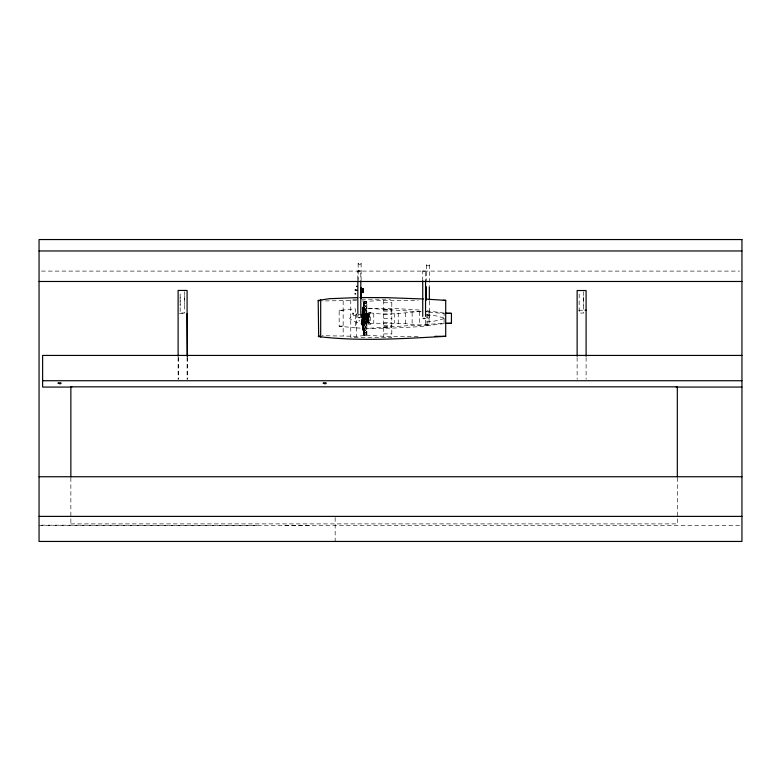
<?xml version="1.0" encoding="UTF-8"?>
<svg xmlns="http://www.w3.org/2000/svg" width="781" height="781" viewBox="0 0 781 781"><rect width="100%" height="100%" fill="white"/><g stroke="black" fill="none" stroke-linecap="round" stroke-linejoin="round"><path stroke-width="0.59" stroke-dasharray="3.9 2.93" d="M353.276 314.538C351.567 311.492 354.681 313.464 352.709 314.538M365.254 315.368L365.791 315.387L365.254 315.446L365.586 313.884L365.723 315.514M364.151 312.107L365.332 314.147A40.095 38.728 0 0 0 366.836 315.788L369.276 315.612L361.701 316.52L365.332 309.686A40.095 34.725 0 0 1 366.836 308.212A31.181 27.003 0 0 1 366.016 309.54C362.872 313.542 358.411 318.179 366.787 315.807A31.181 30.117 0 0 0 366.016 314.304L364.151 312.107L361.701 316.656L369.276 317.662L366.66 315.465L368.036 317.437L369.276 317.662L366.26 315.192M364.122 308.27L365.332 310.047A40.095 34.725 0 0 0 366.836 311.512A31.181 27.003 0 0 0 366.016 310.184L364.151 308.212L361.701 315.612L369.276 316.52L361.701 315.612M364.122 325.218L365.332 326.985A40.095 34.725 0 0 0 366.836 328.459A31.181 27.003 0 0 0 366.016 327.122C360.236 320.142 360.51 318.892 369.276 321.059L361.701 320.151L364.161 325.452M364.122 305.107L366.016 306.611A31.181 22.044 0 0 1 366.826 307.704A40.095 28.35 0 0 1 365.332 306.503L364.122 305.107L362.238 312.595L364.151 305.01M364.131 329.133C360.275 312.078 361.037 327.005 366.016 330.578A31.181 22.044 0 0 1 366.826 331.661A40.095 28.35 0 0 1 365.332 330.47L364.131 329.133L361.915 321.245L369.276 321.918L361.915 321.245M353.266 313.288L352.729 313.279M362.247 314.235L369.276 314.665L361.701 315.495L364.151 307.704L366.016 306.093A31.181 22.044 0 0 0 366.826 305.01A40.095 28.35 0 0 0 365.332 306.201L364.161 307.46L361.701 315.495L369.276 314.753L365.449 313.933L364.678 315.436L361.701 317.662L369.276 316.656L361.701 317.662L365.332 313.747A40.095 38.728 0 0 1 366.836 312.107A31.181 30.117 0 0 1 366.016 313.591C363.956 315.26 360.305 313.503 365.401 313.991M365.742 314.138L365.244 314.138M364.122 332.13L361.701 322.006L364.122 332.091L366.016 333.194A31.181 15.591 0 0 1 366.826 333.965A40.095 20.052 0 0 1 365.332 333.116L364.131 332.179L361.701 322.006L364.151 332.062M358.967 320.874L359.485 320.659L359.035 321.001M364.122 331.622L365.332 330.168A40.095 28.35 0 0 1 366.836 328.967A31.181 22.044 0 0 1 366.016 330.06L364.151 331.661L361.701 321.918L369.276 321.176L361.701 321.918L364.151 331.661M364.131 301.534L365.332 302.022A40.095 10.378 0 0 0 366.836 302.462A31.181 8.074 0 0 0 366.016 302.062L364.151 301.476L362.111 312.664L364.151 301.476L383.735 300.343L418.157 300.343M362.306 300.929L366.875 301.388A31.181 8.074 0 0 1 366.016 301.876L364.122 302.442L362.13 312.888L364.131 302.403L365.332 301.915A40.095 10.378 0 0 1 366.836 301.476L366.875 335.283L356.605 336.328L322.104 335.684M362.14 311.531L364.151 301.388M362.189 311.853L364.122 302.745L365.332 303.76A40.095 20.052 0 0 0 366.836 304.61A31.181 15.591 0 0 0 366.016 303.848L364.122 302.745L362.189 311.853L364.122 302.442M362.189 311.756L364.151 302.462M364.122 304.58L362.159 313.493L364.122 304.58L366.016 303.477A31.181 15.591 0 0 0 366.826 302.706A40.095 20.052 0 0 0 365.332 303.555L364.161 304.444M364.122 333.926L365.332 332.901A40.095 20.052 0 0 1 366.836 332.062A31.181 15.591 0 0 1 366.016 332.823L364.122 333.926L361.701 322.533L369.276 322.006L361.701 322.592L364.131 334.268L365.332 334.756A40.095 10.378 0 0 0 366.836 335.195L383.735 336.328L419.358 336.328M364.151 334.209L361.701 322.592L364.151 334.209L366.016 334.795A31.181 8.074 0 0 1 366.826 335.195L364.122 335.283L361.701 322.885L369.276 322.592L361.701 322.865L364.122 335.283L366.016 334.61A31.181 8.074 0 0 0 366.826 334.209A40.095 10.378 0 0 0 365.332 334.649L364.122 335.176L361.915 322.836L364.122 335.283L361.701 322.865L369.276 322.885L364.141 322.631M364.131 307.538L361.915 315.426L364.151 307.704M364.151 316.432L365.332 318.541A40.095 40.095 0 0 0 366.836 320.239A31.181 31.181 0 0 0 366.016 318.707L364.151 316.432L361.701 317.808L369.276 318.863L361.701 317.808M364.151 320.884L365.332 322.924A40.095 38.728 0 0 0 366.836 324.554A31.181 30.117 0 0 0 366.016 323.08L361.701 319.009L369.276 320.015L361.701 319.009L364.122 320.942L369.276 320.151L361.701 321.059L364.151 328.459L366.016 326.487A31.181 27.003 0 0 0 366.826 325.16A40.095 34.725 0 0 0 365.332 326.624L364.151 328.459M364.161 311.219L361.915 316.432L364.151 311.512M362.247 313.855L369.276 314.079L361.701 314.665L369.276 315.495L361.701 314.753L369.276 314.138L362.15 313.796L369.276 313.786M365.283 315.173L365.772 315.241M365.859 318.228L366.016 317.965A31.181 31.181 0 0 0 366.826 316.432A40.095 40.095 0 0 0 365.332 318.121L364.151 320.239L365.401 318.16M364.336 315.085L362.97 317.34L364.258 315.221L361.915 317.574L364.151 315.788M366.328 321.811L368.036 319.234L369.276 319.009L366.66 321.206L368.036 319.234L361.701 320.015L364.151 324.564L366.016 322.368A31.181 30.117 0 0 0 366.826 320.884M364.971 318.589L369.276 317.808L361.701 318.863L364.151 320.239M357.835 279.618L357.835 271.095L359.319 270.851L360.802 271.095L360.802 279.618M360.802 271.095L357.835 271.095M422.736 280.769L422.736 271.095L424.142 270.87L425.547 271.095L425.547 280.769M425.499 271.153L422.736 271.095M366.26 321.479L369.276 319.009L366.543 321.186L368.603 319.058L361.701 320.015M444.096 323.617L419.895 326.634L392.267 328.127L366.445 328.44L363.009 325.56L363.009 311.111L366.445 308.231L399.169 308.768L421.799 310.223M363.009 325.56L368.739 323.529L373.777 323.217L405.544 323.627L421.408 325.511L429.081 324.896L429.081 311.775L426.299 311.482M365.733 318.15L361.701 318.863M444.067 318.638L434.958 321.011L425.372 322.133M356.732 314.479L352.319 316.188L349.615 318.336C355.14 323.578 363.595 323.393 370.692 324.33L370.692 312.341L362.862 313.201M363.009 311.111C381.792 316.578 402.537 312.996 422.013 311.15M361.701 316.656L368.036 317.437L366.328 314.85M355.355 327.835L339.159 326.214L339.159 310.447L355.355 308.827L355.355 327.835L366.445 328.44L444.096 323.305L444.096 313.366L426.66 312.224M362.247 314.03L369.276 313.806L365.879 313.972M362.013 308.475L366.445 308.231L422.004 311.922M339.159 326.214L343.162 326.009M362.355 321.079L361.701 321.059M41.491 271.095L739.509 271.095M184.667 296.097L184.667 304.629M583.68 296.809L583.68 305.4M180.157 297.463L180.157 305.996M356.8 299.211L350.757 299.211L350.757 337.46L391.808 337.46L391.808 299.865M361.632 299.211L390.607 299.211M356.605 300.343L322.104 300.988M383.735 302.755L391.808 302.755M383.735 309.344L391.808 309.344M383.735 310.008L391.808 310.008M578.721 310.242L584.198 310.242M383.735 311.121L391.808 311.121M426.299 311.775L429.081 311.775M179.288 313.581L185.868 313.581M383.735 314.177L391.808 314.177M383.735 318.336L391.808 318.336M383.735 322.494L391.808 322.494M425.372 324.896L429.081 324.896M383.735 325.54L391.808 325.54M383.735 326.663L391.808 326.663M383.735 327.327L391.808 327.327M383.735 333.917L391.808 333.917M70.856 523.895L677.322 523.895M41.491 525.174L257.408 525.398M39.05 525.398L741.95 525.398M361.115 314.382L358.167 314.362L358.167 316.315M426.387 315.905L429.325 315.788A1.484 0.742 0 0 0 428.193 315.192A1.484 0.742 0 0 0 426.651 315.485M426.387 317.857L429.345 317.935A1.484 0.742 0 0 1 428.3 318.58A1.484 0.742 0 0 1 426.719 318.336M369.276 322.865L361.701 322.533L364.151 333.965M363.975 322.719L361.915 322.612M339.159 310.447L343.162 310.662M426.504 314.616L435.944 315.846L444.067 318.033M444.096 313.054L427.061 310.799L427.061 325.872M365.733 318.521L364.971 318.082M364.336 321.587L362.97 319.331L364.258 321.45L361.915 319.097L364.122 320.942L361.701 321.176L364.151 328.967M364.151 324.564L365.332 322.524A40.095 38.728 0 0 1 366.836 320.884M361.701 322.865L364.122 335.176M677.322 477.806L677.322 525.398M586.101 357.503L586.101 379.341M583.68 291.713L583.68 313.054L579.17 313.054L579.17 291.713M577.13 357.503L577.13 379.341M429.345 265.149A1.484 0.742 0 0 1 427.002 265.686A1.484 0.742 0 0 1 427.246 264.398A1.484 0.742 0 0 1 429.345 265.149L429.345 285.543M429.345 301.144L429.345 317.935M426.387 265.003L426.387 280.74M425.372 320.034L425.372 325.286M419.68 311.775L419.68 324.896M412.143 312.576L412.143 324.095M405.544 313.035L405.544 323.627M398.232 313.035L398.232 323.627M394.737 313.454L394.737 323.217M383.735 300.343L383.735 336.328M373.777 313.454L373.777 323.217M368.739 313.142L368.739 323.529M366.445 308.231L366.445 328.44M364.493 312.146L364.493 324.525M361.115 263.607A1.484 0.742 0 0 1 358.772 264.144A1.484 0.742 0 0 1 359.016 262.855A1.484 0.742 0 0 1 361.115 263.607L361.115 280.399M361.115 313.991L361.115 316.393M360.802 314.938L360.802 317.379M358.157 263.461L358.157 280.408M357.835 314.938L357.835 317.379M356.605 313.679L356.605 336.328M343.162 300.939L343.162 335.732M335.166 517.52L335.166 541.448M309.247 525.398L283.327 525.398M187.469 357.425L187.469 379.341M187.089 357.415L187.089 379.341M184.667 291.625L184.667 312.966L180.157 312.966L180.157 291.625M178.488 357.425L178.488 379.341M178.117 357.415L178.117 379.341M70.856 477.806L70.856 525.398M362.15 321.997L369.276 322.533L362.15 321.997"/><path stroke-width="1.17" d="M355.58 289.985L355.091 289.927L355.677 289.927M357.005 286.383L356.487 286.344M363.224 288.667L362.823 288.521M363.185 288.619L362.901 292.67L362.96 288.501M363.185 292.504L362.726 292.465M425.772 299.113L445.707 300.343L445.707 336.328C403.484 338.583 360.773 341.629 318.668 336.611L318.199 300.451L329.113 298.723L357.639 297.59M356.751 286.51L356.634 286.481M318.199 336.22L319.322 335.898M425.137 318.472L423.146 318.472M360.061 317.584L358.577 317.584M446.361 323.451L451.438 323.305L451.438 313.366L446.361 313.22M359.895 297.551L385.892 297.629L423.4 298.986M39.05 250.965L741.95 250.965M39.05 281.482L741.95 281.482M443.305 300.343L445.707 300.343M585.067 310.242L586.101 310.242M445.141 313.366L451.438 313.366M187.069 313.581L187.469 356.204M445.141 323.305L451.438 323.305M434.929 336.328L445.707 336.328M741.95 355.433L42.623 355.433L42.623 387.064L71.862 387.064M42.623 380.737L741.95 380.737M676.161 387.064L741.95 387.064M39.05 476.742L741.95 476.742M39.05 516.387L741.95 516.387M318.199 300.451L319.322 300.773M677.322 476.879L677.322 386.829L70.856 386.829L70.856 476.879M586.101 356.312L586.101 290.532L577.13 290.532L577.13 356.312M429.345 286.744L429.345 299.943M426.387 286.793L426.387 300.109M425.547 280.769L425.547 316.354M422.736 280.769L422.736 316.354M361.115 287.603L361.115 298.401M360.802 280.838L360.802 313.718M357.835 280.838L357.835 313.718M320.679 299.631L320.679 337.041M187.089 356.195L187.089 290.444L178.117 290.444L178.117 356.195M355.121 293.832L355.658 293.871L355.17 293.841M356.487 290.288L357.015 290.317L356.507 290.259M58.136 383.139C61.357 385.306 62.861 381.47 58.136 383.139M323.256 383.139C326.478 385.306 327.981 381.47 323.256 383.139M741.95 239.552L39.05 239.552L39.05 541.448L741.95 541.448L741.95 239.552"/></g></svg>
